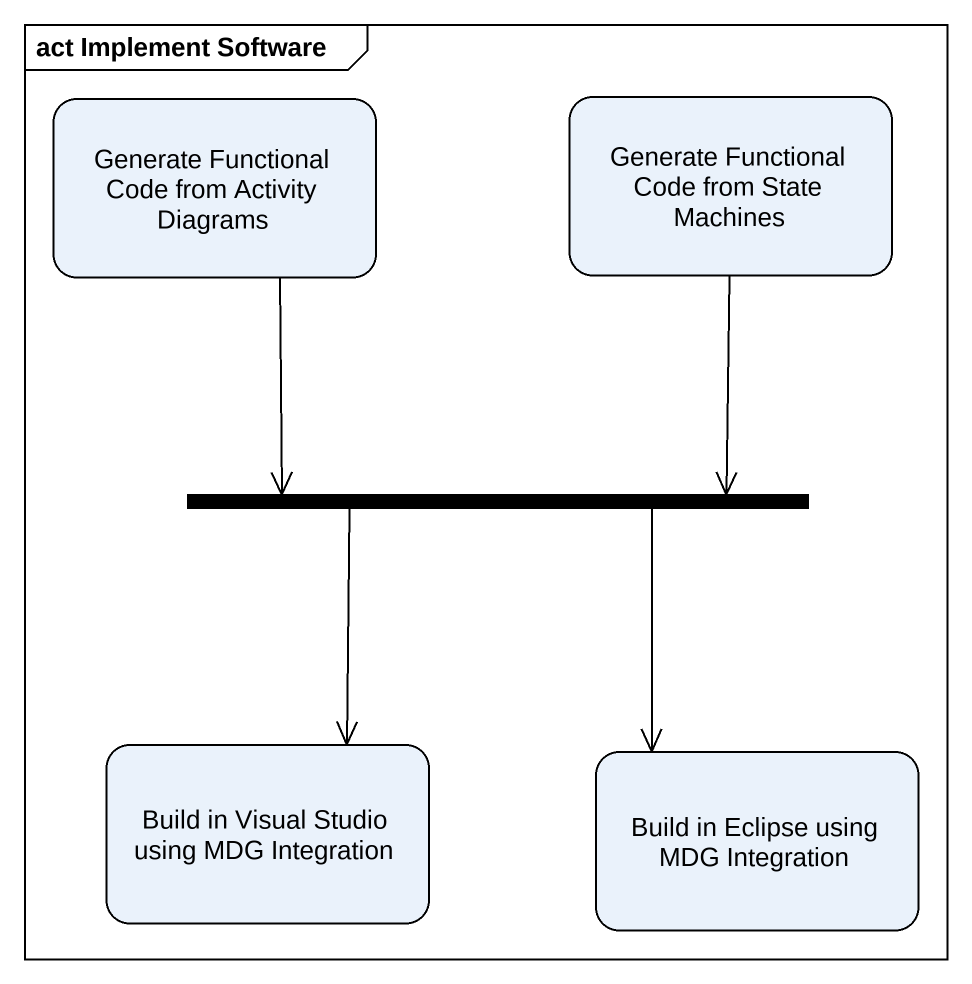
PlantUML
@startuml
mainframe act Implement Software
hide empty description
state "Generate Functional Code from Activity Diagrams" as Generate_Functional_Code
state "Generate Functional Code from State Machines" as Generate_Functional_Code_2
state fork1 <<fork>>
state "Build in Visual Studio using MDG Integration" as Build_in_Visual_Studio
state "Build in Eclipse using MDG Integration" as Build_in_Eclipse_using_MDG
Generate_Functional_Code --> fork1
Generate_Functional_Code_2 --> fork1
fork1 --> Build_in_Visual_Studio
fork1 --> Build_in_Eclipse_using_MDG
@enduml
